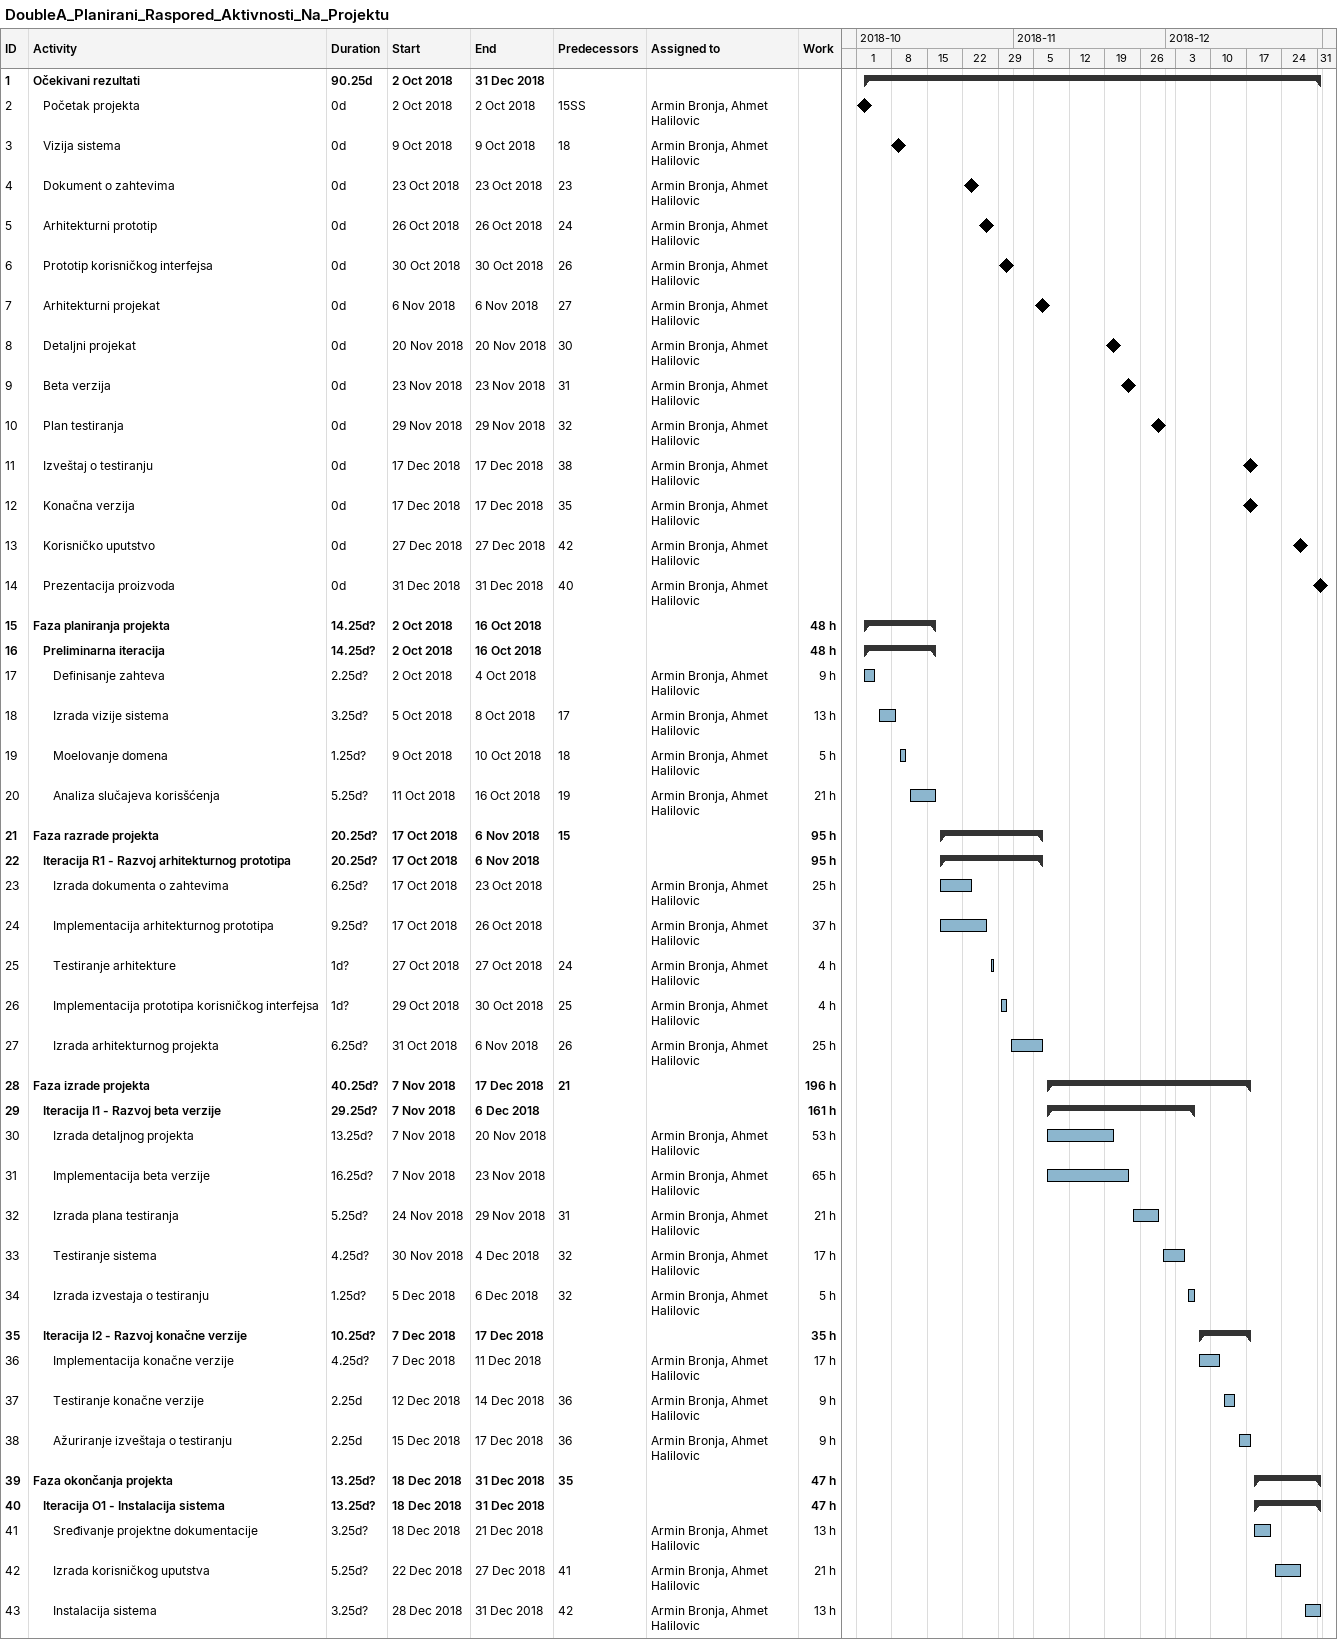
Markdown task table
DoubleA_Planirani_Raspored_Aktivnosti_Na_Projektu

| ID | Level | Task | Duration | Start | Finish | Predecessors | Resources | Work (h) |
|---|---|---|---|---|---|---|---|---|
| 1 | 1 | **Očekivani rezultati** | 90.25d | 2018-10-02 | 2018-12-31 |  |  |  |
| 2 | 2 | Početak projekta | 0d | 2018-10-02 | 2018-10-02 | 15SS | Armin Bronja, Ahmet Halilovic |  |
| 3 | 2 | Vizija sistema | 0d | 2018-10-09 | 2018-10-09 | 18 | Armin Bronja, Ahmet Halilovic |  |
| 4 | 2 | Dokument o zahtevima | 0d | 2018-10-23 | 2018-10-23 | 23 | Armin Bronja, Ahmet Halilovic |  |
| 5 | 2 | Arhitekturni prototip | 0d | 2018-10-26 | 2018-10-26 | 24 | Armin Bronja, Ahmet Halilovic |  |
| 6 | 2 | Prototip korisničkog interfejsa | 0d | 2018-10-30 | 2018-10-30 | 26 | Armin Bronja, Ahmet Halilovic |  |
| 7 | 2 | Arhitekturni projekat | 0d | 2018-11-06 | 2018-11-06 | 27 | Armin Bronja, Ahmet Halilovic |  |
| 8 | 2 | Detaljni projekat | 0d | 2018-11-20 | 2018-11-20 | 30 | Armin Bronja, Ahmet Halilovic |  |
| 9 | 2 | Beta verzija | 0d | 2018-11-23 | 2018-11-23 | 31 | Armin Bronja, Ahmet Halilovic |  |
| 10 | 2 | Plan testiranja | 0d | 2018-11-29 | 2018-11-29 | 32 | Armin Bronja, Ahmet Halilovic |  |
| 11 | 2 | Izveštaj o testiranju | 0d | 2018-12-17 | 2018-12-17 | 38 | Armin Bronja, Ahmet Halilovic |  |
| 12 | 2 | Konačna verzija | 0d | 2018-12-17 | 2018-12-17 | 35 | Armin Bronja, Ahmet Halilovic |  |
| 13 | 2 | Korisničko uputstvo | 0d | 2018-12-27 | 2018-12-27 | 42 | Armin Bronja, Ahmet Halilovic |  |
| 14 | 2 | Prezentacija proizvoda | 0d | 2018-12-31 | 2018-12-31 | 40 | Armin Bronja, Ahmet Halilovic |  |
| 15 | 1 | **Faza planiranja projekta** | 14.25d? | 2018-10-02 | 2018-10-16 |  |  | 48 |
| 16 | 2 | **Preliminarna iteracija** | 14.25d? | 2018-10-02 | 2018-10-16 |  |  | 48 |
| 17 | 3 | Definisanje zahteva | 2.25d? | 2018-10-02 | 2018-10-04 |  | Armin Bronja, Ahmet Halilovic | 9 |
| 18 | 3 | Izrada vizije sistema | 3.25d? | 2018-10-05 | 2018-10-08 | 17 | Armin Bronja, Ahmet Halilovic | 13 |
| 19 | 3 | Moelovanje domena | 1.25d? | 2018-10-09 | 2018-10-10 | 18 | Armin Bronja, Ahmet Halilovic | 5 |
| 20 | 3 | Analiza slučajeva korisšćenja | 5.25d? | 2018-10-11 | 2018-10-16 | 19 | Armin Bronja, Ahmet Halilovic | 21 |
| 21 | 1 | **Faza razrade projekta** | 20.25d? | 2018-10-17 | 2018-11-06 | 15 |  | 95 |
| 22 | 2 | **Iteracija R1 - Razvoj arhitekturnog prototipa** | 20.25d? | 2018-10-17 | 2018-11-06 |  |  | 95 |
| 23 | 3 | Izrada dokumenta o zahtevima | 6.25d? | 2018-10-17 | 2018-10-23 |  | Armin Bronja, Ahmet Halilovic | 25 |
| 24 | 3 | Implementacija arhitekturnog prototipa | 9.25d? | 2018-10-17 | 2018-10-26 |  | Armin Bronja, Ahmet Halilovic | 37 |
| 25 | 3 | Testiranje arhitekture | 1d? | 2018-10-27 | 2018-10-27 | 24 | Armin Bronja, Ahmet Halilovic | 4 |
| 26 | 3 | Implementacija prototipa korisničkog interfejsa | 1d? | 2018-10-29 | 2018-10-30 | 25 | Armin Bronja, Ahmet Halilovic | 4 |
| 27 | 3 | Izrada arhitekturnog projekta | 6.25d? | 2018-10-31 | 2018-11-06 | 26 | Armin Bronja, Ahmet Halilovic | 25 |
| 28 | 1 | **Faza izrade projekta** | 40.25d? | 2018-11-07 | 2018-12-17 | 21 |  | 196 |
| 29 | 2 | **Iteracija I1 - Razvoj beta verzije** | 29.25d? | 2018-11-07 | 2018-12-06 |  |  | 161 |
| 30 | 3 | Izrada detaljnog projekta | 13.25d? | 2018-11-07 | 2018-11-20 |  | Armin Bronja, Ahmet Halilovic | 53 |
| 31 | 3 | Implementacija beta verzije | 16.25d? | 2018-11-07 | 2018-11-23 |  | Armin Bronja, Ahmet Halilovic | 65 |
| 32 | 3 | Izrada plana testiranja | 5.25d? | 2018-11-24 | 2018-11-29 | 31 | Armin Bronja, Ahmet Halilovic | 21 |
| 33 | 3 | Testiranje sistema | 4.25d? | 2018-11-30 | 2018-12-04 | 32 | Armin Bronja, Ahmet Halilovic | 17 |
| 34 | 3 | Izrada izvestaja o testiranju | 1.25d? | 2018-12-05 | 2018-12-06 | 32 | Armin Bronja, Ahmet Halilovic | 5 |
| 35 | 2 | **Iteracija I2 - Razvoj konačne verzije** | 10.25d? | 2018-12-07 | 2018-12-17 |  |  | 35 |
| 36 | 3 | Implementacija konačne verzije | 4.25d? | 2018-12-07 | 2018-12-11 |  | Armin Bronja, Ahmet Halilovic | 17 |
| 37 | 3 | Testiranje konačne verzije | 2.25d | 2018-12-12 | 2018-12-14 | 36 | Armin Bronja, Ahmet Halilovic | 9 |
| 38 | 3 | Ažuriranje izveštaja o testiranju | 2.25d | 2018-12-15 | 2018-12-17 | 36 | Armin Bronja, Ahmet Halilovic | 9 |
| 39 | 1 | **Faza okončanja projekta** | 13.25d? | 2018-12-18 | 2018-12-31 | 35 |  | 47 |
| 40 | 2 | **Iteracija O1 - Instalacija sistema** | 13.25d? | 2018-12-18 | 2018-12-31 |  |  | 47 |
| 41 | 3 | Sređivanje projektne dokumentacije | 3.25d? | 2018-12-18 | 2018-12-21 |  | Armin Bronja, Ahmet Halilovic | 13 |
| 42 | 3 | Izrada korisničkog uputstva | 5.25d? | 2018-12-22 | 2018-12-27 | 41 | Armin Bronja, Ahmet Halilovic | 21 |
| 43 | 3 | Instalacija sistema | 3.25d? | 2018-12-28 | 2018-12-31 | 42 | Armin Bronja, Ahmet Halilovic | 13 |
